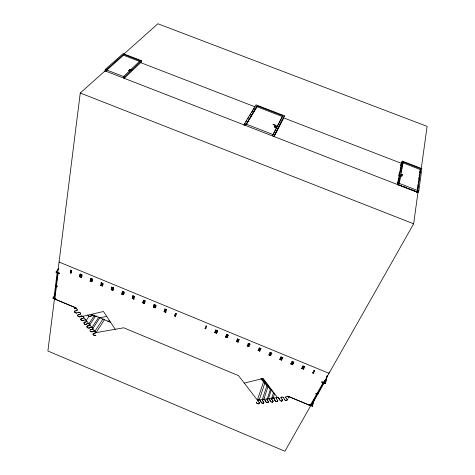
<?xml version="1.0" encoding="UTF-8"?>
<svg xmlns="http://www.w3.org/2000/svg" width="475" height="475" viewBox="0 0 475 475"><rect width="100%" height="100%" fill="white"/><g stroke="black" fill="none" stroke-linecap="round" stroke-linejoin="round"><path stroke-width="0.71" d="M106.216 70.662L106.246 69.825L123.619 54.322L140.167 60.711L123.565 76.552L123.334 77.953M74.611 311.469L74.872 312.36L76.279 313.114M77.835 315.002L77.752 315.857L78.969 316.813M77.716 315.263L77.977 316.148M80.156 314.343L80.548 313.583L79.954 312.71M80.792 319.319L81.106 318.541L82.971 318.298M275.15 125.465L273.012 124.438L275.292 125.091M123.518 77.389L123.565 76.552M86.403 320.548L86.717 321.142L86.319 321.884L84.182 322.293M86.913 326.788L87.56 325.909M89.733 324.882L89.377 325.624M88.071 323.546L89.466 324.294L89.591 325.423M92.506 328.023L92.791 328.902L92.114 329.484M95.796 332.31C94.246 333.497 90.321 334.507 95.368 335.433M54.257 295.99L52.862 298.223L76.22 308.002L54.435 298.923M56.127 271.706L59.494 273.095L59.428 273.612L56.062 272.223L58.847 268.268M53.966 298.175L57.148 272.668M417.958 192.506L105.088 70.864L80.257 93.017L47.898 351.013L284.911 451.25L413.636 223.82L418.089 191.579M55.741 298.918L55.801 298.437L54.031 297.694M58.983 273.428L58.918 273.944L57.083 273.184L58.027 273.493L56.495 285.665L55.623 285.303M56.109 299.577L56.169 299.096L52.921 297.742M417.816 192.767L418.802 190.968L421.859 168.637L402.313 161.09L401.143 163.382M421.23 168.868L427.102 126.374L157.884 23.75L123.779 54.18M417.329 189.127L417.531 187.678M417.739 186.23L417.941 184.787M418.243 182.614L418.451 181.165M418.754 178.998L418.956 177.549M419.158 176.106L419.366 174.658M419.668 172.484L419.87 171.042M417.43 190.552L420.363 169.593L402.77 162.8L402.123 166.351M416.729 192.476L417.774 190.57L420.808 168.762L403.198 161.963L399.285 183.386L398.287 185.303M70.312 272.858L70.68 270.257L71.387 270.435C71.541 274.633 69.427 273.315 70.745 270.174M70.947 273.119L71.387 270.435M104.987 71.446L105.284 69.451L123.102 53.61L141.473 60.699L141.117 62.617M106.032 71.232L106.246 69.825M276.29 126.207C273.077 125.115 278.498 125.946 275.625 127.478L274.58 126.914M79.687 276.729L80.156 274.057L80.798 274.324L80.328 276.996L79.687 276.729L80.156 274.057M80.75 277.168L81.219 274.497L81.86 274.764C82.959 276.943 79.925 277.447 81.451 277.347M81.391 277.43L81.86 274.764M123.393 55.688L123.619 54.322M257.824 400.253L257.984 401.191L259.136 402.438M141.473 60.699L124.533 76.932L124.296 78.327L140.636 62.623L255.128 106.863M90.149 281.052L90.654 278.392L91.295 278.653L90.79 281.313L90.149 281.052L90.79 281.313M91.212 281.491L91.717 278.831L92.358 279.092C93.433 281.283 90.381 281.764 91.913 281.669M91.853 281.752L92.358 279.092M129.491 70.828L128.784 70.555L129.895 69.54L130.601 69.813L129.479 70.888L128.773 70.609L130.215 69.534L129.835 69.487M129.895 69.54L130.613 69.76M262.342 399.974L262.782 399.285M402.111 174.634L401.803 176.16L401.048 175.863C400.924 171.813 403.507 177.098 401.048 175.863M268.078 398.626C264.605 398.798 270.821 402.562 267.342 402.735M401.363 174.343L401.078 175.815M399.255 181.973L399.908 178.422M400.17 177.003L400.431 175.584M401.078 172.033L401.339 170.608M401.601 169.189L401.862 167.77M397.32 184.799L398.264 182.988L402.313 161.09M100.635 285.38L101.175 282.732L101.816 282.999L101.282 285.647L100.635 285.38L101.282 285.647M271.635 398.531L271.635 399.142M397.462 184.532L401.405 163.341L283.545 117.842L273.909 136.497M101.703 285.819L102.244 283.171L102.885 283.438C103.936 285.623 100.86 286.092 102.404 286.003M397.332 183.421L397.593 182.002M398.786 175.631L399.451 172.087M400.639 165.716L400.906 164.297M102.345 286.087L102.885 283.438M276.45 398.899L276.468 397.706M276.984 401.607L277.75 401.137L277.721 400.508L276.266 398.555M277.75 401.137L277.81 400.841M281.182 397.118L280.968 397.973L282.067 399.249M281.022 397.355L281.01 397.973M111.15 289.72L111.72 287.084L112.367 287.351C113.394 289.536 110.295 289.988 111.851 289.904M111.791 289.988L112.367 287.351M112.213 290.166L112.735 287.613L113.436 287.791C113.406 291.876 111.269 290.658 112.789 287.529M282.411 400.544L282.037 399.261M112.86 290.433L113.436 287.791M285.629 400.366L287.019 400.229C288.016 398.786 285.238 398.204 285.724 396.744L286.888 396.269L288.093 396.75M287.209 399.671L286.983 400.205M121.683 294.072L122.289 291.448L122.942 291.715L122.33 294.34L121.683 294.072L122.33 294.34M122.752 294.518L123.363 291.887L124.011 292.161C125.014 294.346 121.891 294.773 123.452 294.696M123.399 294.785L124.011 292.161M132.246 298.437L132.834 295.907L133.54 296.091C133.416 300.117 131.266 298.941 132.887 295.818M132.893 298.704L133.54 296.091M133.315 298.882L133.962 296.263L134.615 296.531L133.962 299.149L133.315 298.882L133.962 296.263M329.317 372.05L329.015 373.326L59.06 262.022M325.238 383.557L325.494 383.099L321.919 381.627L321.664 382.078L325.238 383.557L327.133 375.678M325.494 383.099L327.204 375.992M323.843 383.456L321.884 382.725L322.139 382.274M323.825 382.5L324.342 380.362M317.846 393.288L317.496 394.695L315.59 393.906L315.857 393.431L317.769 394.22L318.119 392.813M318.149 392.694L317.793 394.131L316.861 393.745L322.899 383.064M142.827 302.807L143.509 300.206L144.162 300.473L143.48 303.074L142.827 302.807L143.509 300.206M143.901 303.252L144.59 300.651L145.237 300.918L144.554 303.519L143.901 303.252L144.554 303.519M312.52 405.899L309.077 404.468L308.839 404.89L312.277 406.321L313.957 400.176M311.95 403.293L311.41 405.436L312.039 403.477M312.277 406.321L313.886 399.92M314.699 370.862L314.022 370.583L314.699 370.862L313.423 373.273L312.776 372.893L313.423 373.273M153.437 307.188L154.155 304.6L154.808 304.867C154.589 308.839 152.428 307.711 154.155 304.6M154.09 307.462L154.808 304.867M154.518 307.634L155.236 305.045L155.889 305.312C156.821 307.497 153.627 307.883 155.218 307.818M155.165 307.907L155.889 305.312M245.854 124.872L257.123 105.8L282.726 115.686L272.436 135.85M304.79 366.771L304.113 366.492L304.79 366.771L303.543 369.194L302.902 368.814L303.543 369.194M303.668 366.308L302.997 366.029L303.668 366.308L302.433 368.731L301.756 368.452L302.997 366.029M164.077 311.582L164.831 309.005L165.484 309.272L164.73 311.855L164.077 311.582L164.73 311.855M302.433 368.731L301.785 368.357M165.152 312.027L165.912 309.451L166.565 309.724L165.805 312.301L165.152 312.027L165.805 312.301M174.735 315.988L175.524 313.417L176.183 313.69C175.869 317.603 173.69 316.522 175.524 313.417M292.576 364.663L293.782 362.223L293.105 361.95L291.905 364.384L292.576 364.663L293.782 362.223M175.388 316.255L176.183 313.69M291.466 364.2L290.825 363.826L291.466 364.2L292.665 361.766L291.994 361.487L290.795 363.927M291.905 364.384L292.606 364.562M292.665 361.766L291.994 361.487M293.105 361.95L293.752 362.324M274.663 393.175L273.125 398.127L273.523 398.299M243.984 125.424L244.583 123.512L255.966 104.832L284.377 115.799L283.456 118.394L274.461 135.826M245.646 125.436L246.068 124.088M269.99 400.075L268.476 398.679L271.379 389.53M282.126 357.414L282.767 357.794L282.126 357.414L280.962 359.866L281.633 360.139L282.797 357.693M281.633 360.139L280.962 359.866M273.095 401.084L271.54 398.804L273.558 392.635M256.494 107.766L257.123 105.8M279.888 359.308L280.523 359.682L279.888 359.308L281.016 356.957L281.657 357.331L281.016 356.957M272.656 135.286L272.905 134.514M268.185 385.902L263.863 399.291L263.079 399.166M267.336 398.828L270.317 389.583L262.046 378.611M265.074 382.292L259.279 399.861L258.18 399.825M262.342 399.487L266.867 385.753L261.63 378.812M244.263 383.105L263.12 378.462L277.453 397.498L257.385 400.134L263.488 382.007L260.864 378.533M271.172 352.895L271.813 353.269L271.172 352.895L270.049 355.359L270.714 355.633L271.842 353.174M270.714 355.633L270.049 355.359M270.702 352.812L270.061 352.438L270.702 352.812L269.61 355.175L268.945 354.902L269.61 355.175M205.105 328.534L206.002 325.998L206.667 326.272L205.764 328.807L205.105 328.534L205.764 328.807M273.933 136.432L284.377 115.799M260.918 348.662L260.247 348.383L260.918 348.662L259.825 351.132L259.16 350.859L260.247 348.383M259.825 351.132L259.196 350.764M258.056 350.402L258.727 350.681L258.056 350.402L259.142 347.932L259.772 348.3L259.142 347.932M214.777 332.53L215.703 330L216.368 330.273L215.436 332.797L214.777 332.53L215.436 332.797M215.864 332.981L216.802 330.457L217.461 330.731C218.251 332.892 214.92 333.201 216.57 333.159M216.529 333.248L217.461 330.731M248.965 346.649L248.336 346.275L248.965 346.649L250.01 344.161L249.345 343.888L248.3 346.376M250.01 344.161L249.345 343.888M248.912 343.704L248.241 343.431L248.912 343.704L247.861 346.192L247.237 345.824L247.861 346.192M225.554 336.983L226.527 334.465L227.187 334.744L226.219 337.256L225.554 336.983L226.219 337.256M226.652 337.434L227.626 334.923L228.285 335.196L227.311 337.707L226.652 337.434L227.311 337.707M238.123 342.172L237.5 341.804L238.123 342.172L239.139 339.673L238.474 339.399L237.464 341.899M239.139 339.673L238.474 339.399M238.034 339.221L237.025 341.715L236.366 341.442L237.369 338.942L238.034 339.221L237.369 338.942M237.025 341.715L236.366 341.442M228.285 335.196L227.626 334.923M247.196 345.919L248.241 343.431M227.187 334.744L226.527 334.465M258.727 350.681L259.807 348.205M259.16 350.859L260.211 348.484M216.802 330.457L217.419 330.82M216.368 330.273L215.703 330M74.723 311.208L74.688 312.063M268.945 354.902L270.061 352.438M269.646 355.08L270.732 352.711M206.002 325.998L206.667 326.272M83.998 322.525L84.134 323.653M87.05 326.254L86.996 327.085L87.786 327.851M279.858 359.409L280.98 357.058M280.523 359.682L281.687 357.236M90.09 329.959L90.03 330.784L90.814 331.544M92.987 333.895L93.326 333.45M95.683 332.856L95.291 331.455L94.145 330.986L93.076 331.188M301.756 368.452L302.967 366.13M272.994 134.639L282.417 116.553L256.844 106.679L246.234 124.242M302.872 368.915L304.113 366.492M274.526 127.051L275.221 125.697M420.143 170.002L420.808 168.762M312.746 372.994L314.022 370.583M166.565 309.724L165.912 309.451M165.484 309.272L164.831 309.005M309.534 404.658L309.771 404.237L311.647 405.015M324.087 383.082L311.677 404.914L310.769 404.534L316.593 394.22L317.52 394.606M155.236 305.045L155.842 305.401M398.869 184.104L399.285 183.386M145.237 300.918L144.59 300.651M144.162 300.473L143.456 300.295M143.48 303.074L142.88 302.717M246.365 124.403L249.019 120.003M249.779 118.75L256.601 107.439M244.138 124.925L244.898 123.678M246.032 121.808L246.792 120.567M247.932 118.697L248.686 117.45M249.826 115.579L250.58 114.338M251.72 112.468L252.854 110.598M253.614 109.351L254.368 108.104M133.962 299.149L133.368 298.793M134.615 296.531L133.908 296.353M417.329 191.277L417.774 190.57M257.973 400.021L257.83 400.858M259.118 403.608L259.261 402.77M259.303 403.394L258.21 403.851M123.363 291.887L123.957 292.244M262.544 399.451L262.515 400.627L263.453 401.547M122.289 291.448L122.942 291.715M115.247 329.27L103.455 311.493L82.929 316.314L96.098 332.631L104.607 319.426M263.863 402.836L263.12 403.293L261.974 403.037M92.815 328.611L100.077 317.419M266.998 399.107L267.71 398.62M103.016 318.885L94.929 331.253L94.549 331.099M89.775 324.888L95.481 316.213M90.713 327.269L91.918 327.524L98.847 317.068M272.893 401.921L273.143 401.417L272.662 400.419M111.72 287.084L112.308 287.434M94.222 315.833L88.855 323.813L88.475 323.659M86.254 320.435L88.979 316.397L94.602 315.263L88.979 316.397L87.744 314.86M101.816 282.999L101.175 282.732M102.244 283.171L102.826 283.522M91.295 278.653L90.654 278.392M91.717 278.831L92.298 279.181M80.328 276.996L79.752 276.646M80.798 274.324L80.091 274.14M81.219 274.497L81.801 274.847M56.062 272.223L58.799 268.761M74.688 311.19L75.234 310.846M76.665 313.09L78.417 312.218L79.984 312.692M80.881 316.261L79.373 316.872M81.136 318.565L80.875 319.622M83.244 318.125L83.552 317.062L82.715 316.291M83.499 320.423L85.007 319.823L86.438 320.536M83.962 320.031L83.202 320.566M130.963 70.264L132.026 69.249M83.962 322.507L84.508 322.175M87.026 323.778L86.29 324.336L85.12 324.288M89.609 327.892L90.375 327.364M90.078 327.507L89.312 328.029L88.166 328.005M92.667 329.157L90.945 329.525M95.647 335.273L95.897 335.089L95.35 335.409M106.756 70.181L123.464 55.231L140 61.619M257.937 399.997L258.887 399.778M263.435 403.216L263.821 402.212L262.764 400.959M271.759 398.264L272.359 398.038M276.432 397.682L277.816 397.51L279.175 398.572M269.242 399.119C270.109 400.324 270.839 403.055 272.929 401.951M281.147 397.088L282.94 397.124M282.002 400.947L282.512 400.265L282.275 399.594M74.628 308.631L75.311 308.429M74.955 308.501L74.45 308.869M74.907 310.971L76.41 310.787M76.398 310.757L77.419 310.074L76.837 308.892M76.772 310.715L77.075 310.561M78.019 314.771L79.515 314.593M79.859 314.486L80.186 314.367M80.851 316.237L81.177 316.113M80.447 316.683L79.764 316.878M82.953 318.268L83.6 317.371L83.054 316.51M87.323 323.635L85.91 324.378M87.24 326.028L87.917 325.844M89.08 325.767L89.407 325.648M90.274 329.733L90.6 329.62M91.984 331.793L94.151 331.016M92.358 331.758L92.667 331.615M95.463 333.064L94.78 333.242M262.758 399.255L263.465 399.202M276.717 397.539L277.038 397.45M258.911 403.798L257.818 403.762M267.71 402.735L268.47 401.969L268.025 400.989M272.329 402.171L272.65 402.088M277.335 401.553L276.616 401.601M281.681 401.031L282.031 400.977M286.425 400.49L286.757 400.401M78.078 312.318L78.434 312.247M78.322 314.616L78.684 314.545M79.503 314.563L79.883 314.515M81.154 316.089L81.534 316.041M82.846 320.637L83.226 320.595M87.305 323.606L87.679 323.564M88.724 325.832L89.098 325.797M97.043 316.065L94.905 316.475L93.979 315.311M90.351 327.334L91.123 327.305M88.968 328.13L89.336 328.059M90.577 329.591L90.957 329.555M99.673 317.775L106.738 316.445M107.819 321.171L109.648 320.833M93.623 333.308L93.979 333.242M274.544 126.997L275.642 127.425M96.098 332.631L123.702 327.792L238.503 375.63L257.385 400.134M270.317 389.583L271.742 389.387M272.335 398.008L273.915 398.519L274.746 400.152M281.307 401.031L281.699 401.066M263.12 403.293L262.366 403.204M75.299 308.4L75.709 308.435M76.683 313.12L74.842 312.372M81.522 316.012L82.727 316.267M81.789 318.351L82.608 318.369M81.029 319.918L82.858 320.667M84.847 322.08L85.666 322.098M87.667 323.534L88.071 323.576M87.905 325.814L88.736 325.862M91.77 329.579L91.343 329.537M91.592 331.787L91.996 331.823M94.602 335.463L94.994 335.469M75.703 308.406L76.113 308.518M81.926 316.047L82.329 316.13M79.378 316.902L78.25 316.409M82.056 320.548L82.454 320.631M85.524 324.401L84.722 324.152M91.194 331.698L91.598 331.811M277.412 397.456L277.816 397.545M280.903 400.942L281.313 401.066M268.072 398.59L268.476 398.709M276.622 401.636L275.429 401.126M266.95 402.646L267.354 402.764M288.824 398.068L288.07 396.773M256.257 402.093L256.749 403.073L257.818 403.792M401.316 174.414L402.064 174.705M398.264 182.988L418.802 190.968M105.284 69.451L124.533 76.932M244.583 123.512L274.402 135.096M399.707 185.03L401.719 185.814M403.055 186.337L406.404 187.637M409.753 188.937L415.108 191.021M399.16 185.113L416.925 192.019M80.263 93.017L413.636 223.82M76.119 308.489L77.146 309.154M87.768 327.869L88.16 328.029M90.796 331.568L91.188 331.728M94.204 335.374L93.468 335.023M70.68 270.257L71.321 270.518M112.735 287.613L113.383 287.88M132.834 295.907L133.481 296.174M154.108 304.689L154.761 304.956M175.477 313.512L176.136 313.779M70.371 272.775L71.013 273.036M112.272 290.077L112.913 290.344M132.299 298.348L132.947 298.615M153.49 307.099L154.143 307.372M174.782 315.899L175.435 316.166M55.563 285.374L57.368 286.122L57.297 286.663L55.498 285.914M55.557 285.843L56.43 286.205L54.946 297.962L54.085 297.605M91.396 314.325L110.657 322.353M310.686 405.709L287.737 396.15L310.674 405.733M287.292 396.358L287.696 396.53M285.623 400.395L284.507 399.671M280.903 400.971L279.543 399.914M263.863 399.261L265.371 400.645M266.95 402.675L265.442 401.292M259.279 399.831L260.632 400.876M81.676 320.393L80.839 319.622M91.901 327.548L92.542 328.011M84.378 323.932L84.74 324.128M257.426 403.596L256.749 403.073M275.821 401.345L274.859 400.496M270.78 401.696L271.16 401.939M264.266 399.433L264.967 399.974M260.858 401.856L261.962 403.061M282.946 397.094L283.902 397.985L284.299 399.332M278.225 397.688L278.605 397.931M266.19 402.242L265.632 401.63M261.606 402.8L261.054 402.194M273.897 398.537L274.212 398.834M284.858 399.956L284.264 399.338M95.267 331.473L95.712 332.019M84.099 323.665L84.402 323.914M87.448 327.631L86.996 327.085M260.353 400.556L260.787 401.215M262.538 378.498L273.843 393.496M267.395 400.378L266.998 399.718M271.748 399.481L271.997 399.813M275.138 400.811L274.455 399.154M278.902 398.246L279.431 399.576M283.628 397.658L283.866 397.991M80.228 312.978L80.507 313.577M256.316 402.42L256.47 402.758M259.107 402.444L259.297 402.776M262.396 400.294L262.55 400.627M263.673 401.88L263.821 402.212M270.091 400.728L270.245 401.06M277.572 400.17L277.721 400.508M279.579 399.914L279.294 398.911M287.019 399.006L287.167 399.344M285.748 397.385L285.897 397.723M288.628 397.397L288.776 397.735M86.587 320.839L86.676 321.136M260.751 401.209L260.9 401.862M265.335 400.645L265.478 401.298M401.517 174.741L401.826 174.96L401.517 174.741M401.684 174.42L401.992 174.646L401.684 174.42M275.387 126.095L275.862 126.279L275.387 126.095M275.5 125.762L275.975 125.946L275.5 125.762M130.156 69.878L129.77 69.831L130.156 69.878"/></g></svg>
